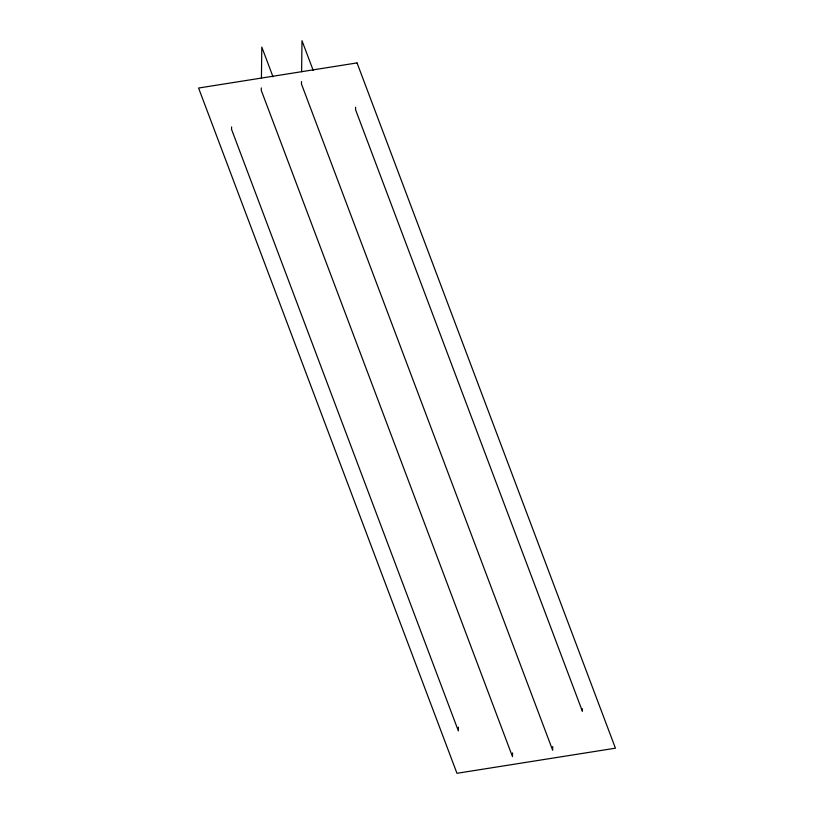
<?xml version="1.0" encoding="UTF-8"?>
<svg xmlns="http://www.w3.org/2000/svg" width="814" height="814" viewBox="0 0 814 814"><rect width="100%" height="100%" fill="white"/><g stroke="black" fill="none" stroke-linecap="round" stroke-linejoin="round"><path stroke-width="1.22" d="M231.593 126.923L231.563 129.395L458.363 730.911L458.414 727.197M261.304 87.932L261.274 90.395L512.484 756.633L512.525 752.919M261.426 78.103L261.803 47.07L273.016 76.811M301.495 81.563L301.465 84.025L552.665 750.264L552.716 746.55M301.618 71.734L301.994 40.7L313.207 70.442M355.606 107.265L355.576 109.748L582.376 711.263L582.407 708.78M357.041 62.912L198.575 88.034L456.959 773.3L615.425 748.188L357.041 62.912"/></g></svg>
